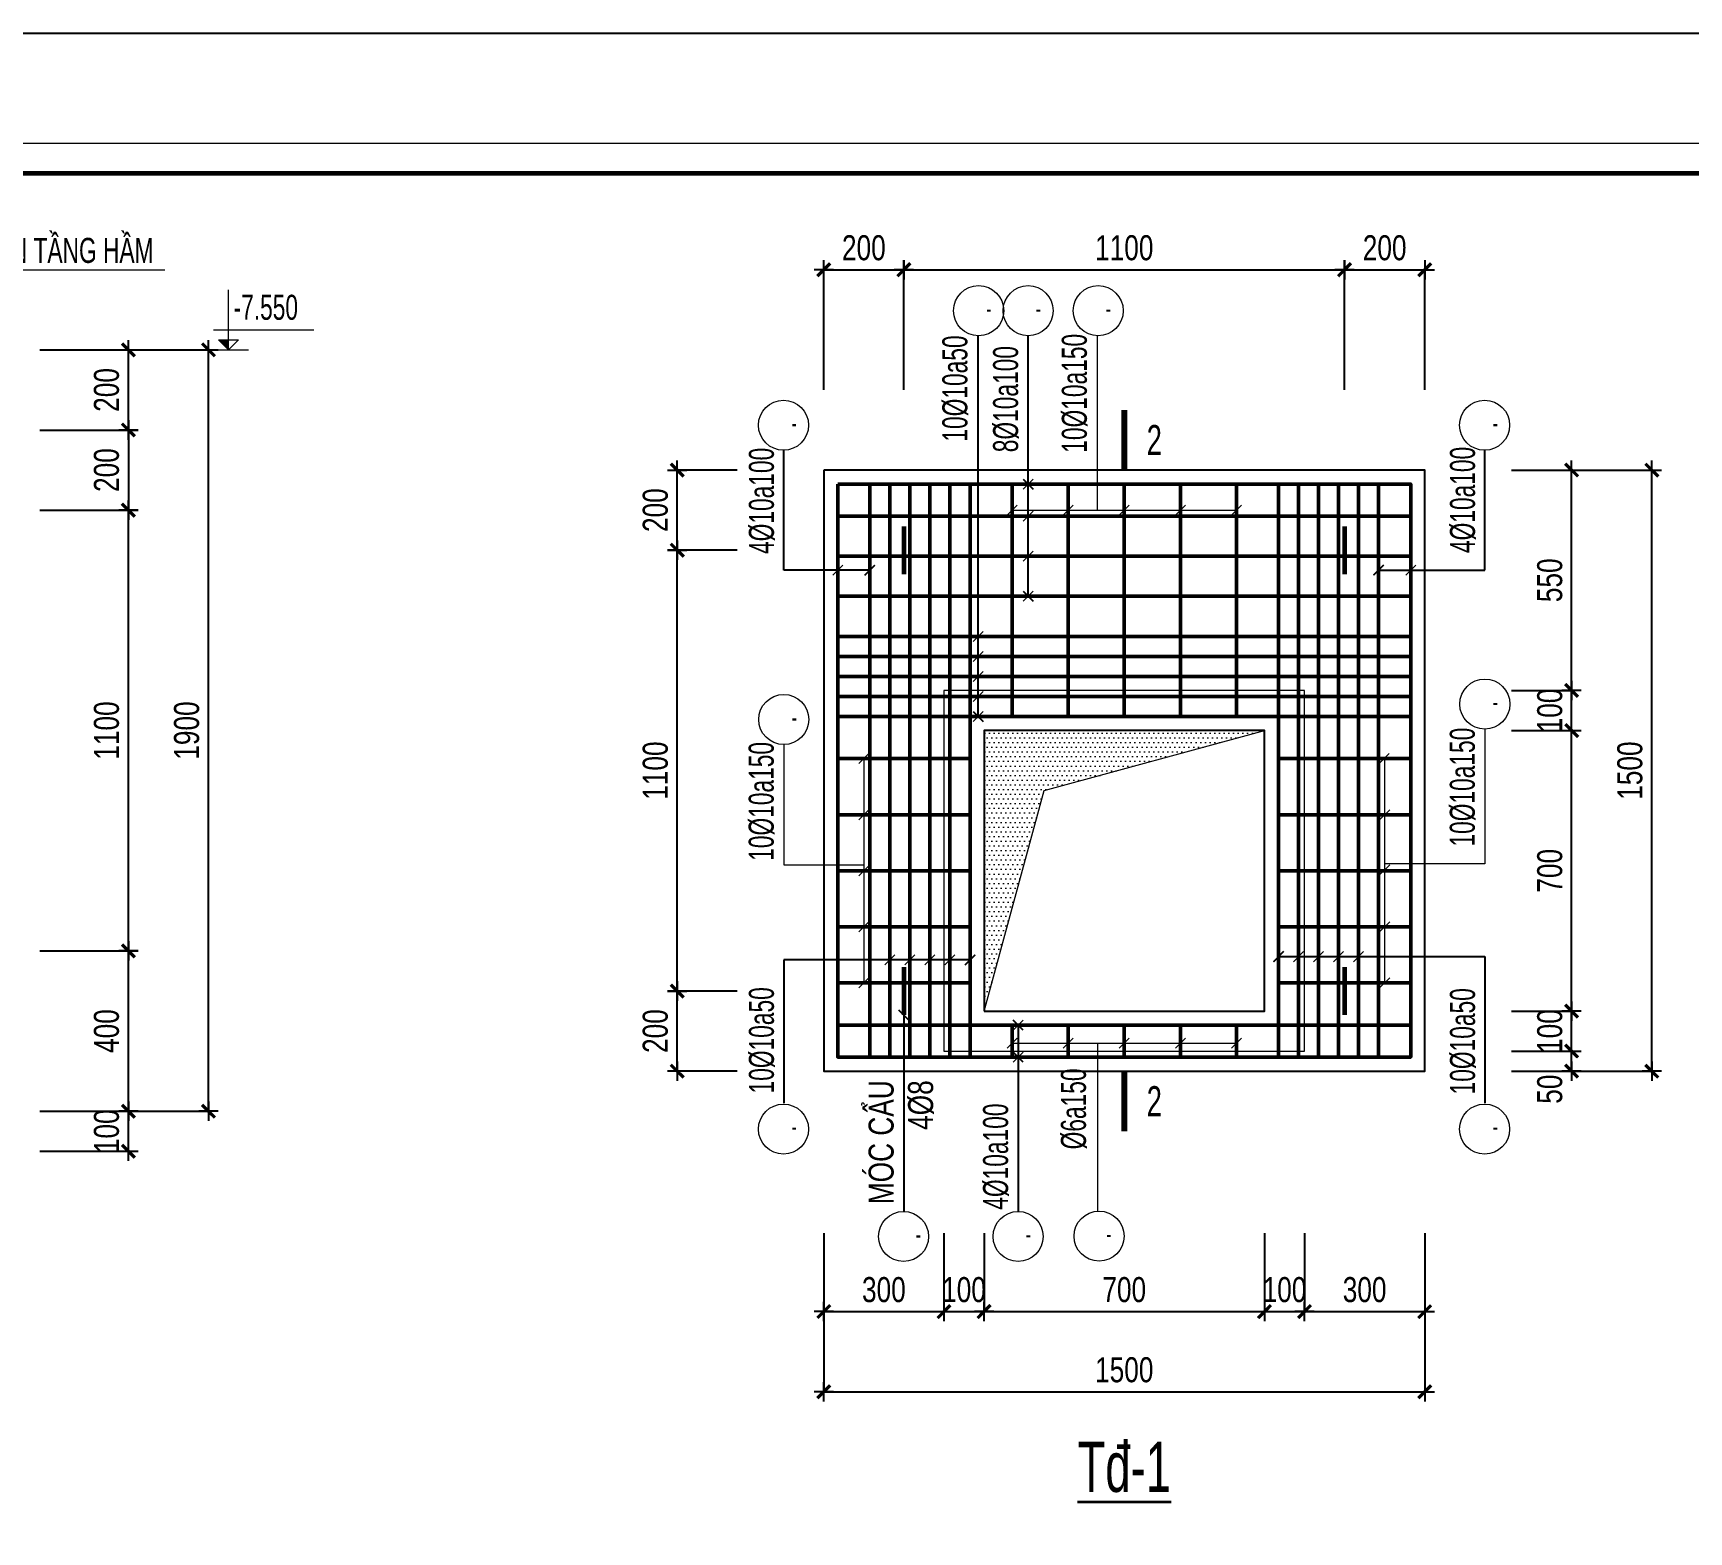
# Model space of a CAD drawing. Header units: millimetres. Extents: x 3482593 to 3503618, y 1118617 to 1133467.
# Drawn here: x 3491840 to 3495973, y 1129726 to 1133467 of the extents above; entities that cross this region are included whole.
import ezdxf
from ezdxf.enums import TextEntityAlignment as Align

# ---------------------------------------------------------------- set-up
doc = ezdxf.new("R2010")
doc.units = ezdxf.units.MM
doc.header["$LTSCALE"] = 150
doc.header["$MEASUREMENT"] = 0
doc.header["$PDMODE"] = 98
doc.layers.get('0').update_dxf_attribs({"linetype": 'CONTINUOUS'})
doc.layers.get('DEFPOINTS').update_dxf_attribs({"linetype": 'CONTINUOUS'})
doc.layers.add('02.CDC.DIM', color=1, linetype='CONTINUOUS')
doc.layers.add('06.CDC.TEXT', color=2, linetype='CONTINUOUS')
for name, color, linetype, lineweight in [('CDC-KHUNGTEN', 7, 'CONTINUOUS', 20), ('CDC_02.DIM', 1, 'CONTINUOUS', 18), ('CDC_03.BORDER', 3, 'CONTINUOUS', 25), ('CDC_05.STEEL', 4, 'CONTINUOUS', 50), ('CDC_06.TEXT', 2, 'CONTINUOUS', 18), ('CDC_09.COLUMN', 4, 'CONTINUOUS', 35), ('CDC_10.HATCH', 251, 'CONTINUOUS', 9), ('CDC_11.NOTE', 8, 'CONTINUOUS', 18)]:
    doc.layers.add(name, color=color, linetype=linetype, lineweight=lineweight)
doc.styles.add('1', font='arial.ttf', dxfattribs={"width": 0.75})
doc.styles.add('Arial', font='arial.ttf', dxfattribs={"width": 0.75})
doc.styles.add('romans', font='arial.ttf', dxfattribs={"width": 0.65})
doc.dimstyles.new('Dimchuan new', dxfattribs={"dimscale": 25, "dimtxt": 2.2, "dimasz": 1, "dimexe": 1, "dimexo": 4, "dimgap": 1, "dimtad": 1, "dimdec": 0, "dimdsep": 46, "dimtxsty": 'Arial', "dimblk": 'OBLIQUE', "dimcen": 1, "dimdle": 1, "dimclrd": 9, "dimclre": 9, "dimclrt": 4, "dimazin": 0, "dimtfac": 1, "dimtdec": 0, "dimtix": 1, "dimtmove": 2, "dimatfit": 3, "dimldrblk": 'OPEN30', "dimfxl": 1, "dimtolj": 1, "dimtzin": 0, "dimarcsym": 0})
doc.dimstyles.new('DX1', dxfattribs={"dimscale": 0.25, "dimtxt": 250, "dimasz": 0.8, "dimexe": 0, "dimexo": 0, "dimgap": 90, "dimtad": 1, "dimdec": 0, "dimzin": 13, "dimdsep": 46, "dimtxsty": '1', "dimblk1": 'CHEO', "dimblk2": 'CHEO', "dimsah": 1, "dimcen": 0, "dimclrd": 256, "dimclre": 256, "dimclrt": 3, "dimadec": 0, "dimazin": 0, "dimtfac": 1, "dimtdec": 0, "dimtix": 1, "dimtmove": 2, "dimatfit": 3, "dimldrblk": 'CHEO', "dimfxl": 1, "dimtolj": 1, "dimtzin": 13, "dimarcsym": 0})

# ---------------------------------------------------------------- blocks, each defined once
blk = doc.blocks.new('CHEO')
at = {"layer": '02.CDC.DIM'}
for points in [[(-121, 0), (121, 0)], [(0, 121), (0, -121)]]:
    blk.add_lwpolyline(points, dxfattribs=at)
at = {"layer": '06.CDC.TEXT', "color": 2, "const_width": 40}
blk.add_lwpolyline([(80, 80), (-80, -81)], dxfattribs=at)
blk = doc.blocks.new('*D70')
at = {"layer": 'CDC_02.DIM', "lineweight": -2, "transparency": 16777216}
for p, q in [((3491856.4, 1130776.2), (3492077.5, 1130776.2)), ((3492077.5, 1130776.4), (3492077.5, 1130776.6)), ((3492077.5, 1130676.2), (3492077.5, 1130776.2)), ((3491856.4, 1130676.2), (3492077.5, 1130676.2)), ((3492077.5, 1130676), (3492077.5, 1130675.8))]:
    blk.add_line(p, q, dxfattribs=at)
at = {"layer": 'DEFPOINTS', "color": 0, "transparency": 16777216}
for p in [(3491856.4, 1130776.2), (3492077.5, 1130776.2), (3491856.4, 1130676.2)]:
    blk.add_point(p, dxfattribs=at)
at = {"layer": 'CDC_02.DIM', "lineweight": -2, "transparency": 16777216, "xscale": 0.2, "yscale": 0.2, "zscale": 0.2}
for p, rotation in [((3492077.5, 1130776.2), 270), ((3492077.5, 1130676.2), 90)]:
    blk.add_blockref('CHEO', p, dxfattribs=dict(at, rotation=rotation))
at = {"layer": 'CDC_02.DIM', "color": 3, "transparency": 16777216, "insert": (3492023.1, 1130726.2), "char_height": 62.5, "attachment_point": 5, "rotation": 90, "style": '1'}
blk.add_mtext('\\A1;100', dxfattribs=at)
blk = doc.blocks.new('*D71')
at = {"layer": 'CDC_02.DIM', "lineweight": -2, "transparency": 16777216}
for p, q in [((3491856.4, 1131176.2), (3492077.5, 1131176.2)), ((3492077.5, 1130776.4), (3492077.5, 1131176)), ((3491856.4, 1130776.2), (3492077.5, 1130776.2))]:
    blk.add_line(p, q, dxfattribs=at)
at = {"layer": 'DEFPOINTS', "color": 0, "transparency": 16777216}
for p in [(3491856.4, 1131176.2), (3492077.5, 1131176.2), (3491856.4, 1130776.2)]:
    blk.add_point(p, dxfattribs=at)
at = {"layer": 'CDC_02.DIM', "lineweight": -2, "transparency": 16777216, "xscale": 0.2, "yscale": 0.2, "zscale": 0.2}
for p, rotation in [((3492077.5, 1131176.2), 90), ((3492077.5, 1130776.2), 270)]:
    blk.add_blockref('CHEO', p, dxfattribs=dict(at, rotation=rotation))
at = {"layer": 'CDC_02.DIM', "color": 3, "transparency": 16777216, "insert": (3492023.1, 1130976.2), "char_height": 62.5, "attachment_point": 5, "rotation": 90, "style": '1'}
blk.add_mtext('\\A1;400', dxfattribs=at)
blk = doc.blocks.new('*D72')
at = {"layer": 'CDC_02.DIM', "lineweight": -2, "transparency": 16777216}
for p, q in [((3491856.4, 1132276.2), (3492077.5, 1132276.2)), ((3492077.5, 1131176.4), (3492077.5, 1132276)), ((3491856.4, 1131176.2), (3492077.5, 1131176.2))]:
    blk.add_line(p, q, dxfattribs=at)
at = {"layer": 'DEFPOINTS', "color": 0, "transparency": 16777216}
for p in [(3491856.4, 1132276.2), (3492077.5, 1132276.2), (3491856.4, 1131176.2)]:
    blk.add_point(p, dxfattribs=at)
at = {"layer": 'CDC_02.DIM', "lineweight": -2, "transparency": 16777216, "xscale": 0.2, "yscale": 0.2, "zscale": 0.2}
for p, rotation in [((3492077.5, 1132276.2), 90), ((3492077.5, 1131176.2), 270)]:
    blk.add_blockref('CHEO', p, dxfattribs=dict(at, rotation=rotation))
at = {"layer": 'CDC_02.DIM', "color": 3, "transparency": 16777216, "insert": (3492023.1, 1131726.2), "char_height": 62.5, "attachment_point": 5, "rotation": 90, "style": '1'}
blk.add_mtext('\\A1;1100', dxfattribs=at)
blk = doc.blocks.new('*D73')
at = {"layer": 'CDC_02.DIM', "lineweight": -2, "transparency": 16777216}
for p, q in [((3491856.4, 1132676.2), (3492077.5, 1132676.2)), ((3492077.5, 1132476.4), (3492077.5, 1132676)), ((3491856.4, 1132476.2), (3492077.5, 1132476.2))]:
    blk.add_line(p, q, dxfattribs=at)
at = {"layer": 'DEFPOINTS', "color": 0, "transparency": 16777216}
for p in [(3491856.4, 1132676.2), (3492077.5, 1132676.2), (3491856.4, 1132476.2)]:
    blk.add_point(p, dxfattribs=at)
at = {"layer": 'CDC_02.DIM', "lineweight": -2, "transparency": 16777216, "xscale": 0.2, "yscale": 0.2, "zscale": 0.2}
for p, rotation in [((3492077.5, 1132676.2), 90), ((3492077.5, 1132476.2), 270)]:
    blk.add_blockref('CHEO', p, dxfattribs=dict(at, rotation=rotation))
at = {"layer": 'CDC_02.DIM', "color": 3, "transparency": 16777216, "insert": (3492023.1, 1132576.2), "char_height": 62.5, "attachment_point": 5, "rotation": 90, "style": '1'}
blk.add_mtext('\\A1;200', dxfattribs=at)
blk = doc.blocks.new('*D74')
at = {"layer": 'CDC_02.DIM', "lineweight": -2, "transparency": 16777216}
for p, q in [((3491856.4, 1132676.2), (3492277.5, 1132676.2)), ((3492277.5, 1130776.4), (3492277.5, 1132676)), ((3491856.4, 1130776.2), (3492277.5, 1130776.2))]:
    blk.add_line(p, q, dxfattribs=at)
at = {"layer": 'DEFPOINTS', "color": 0, "transparency": 16777216}
for p in [(3491856.4, 1132676.2), (3492277.5, 1132676.2), (3491856.4, 1130776.2)]:
    blk.add_point(p, dxfattribs=at)
at = {"layer": 'CDC_02.DIM', "lineweight": -2, "transparency": 16777216, "xscale": 0.2, "yscale": 0.2, "zscale": 0.2}
for p, rotation in [((3492277.5, 1132676.2), 90), ((3492277.5, 1130776.2), 270)]:
    blk.add_blockref('CHEO', p, dxfattribs=dict(at, rotation=rotation))
at = {"layer": 'CDC_02.DIM', "color": 3, "transparency": 16777216, "insert": (3492223.1, 1131726.2), "char_height": 62.5, "attachment_point": 5, "rotation": 90, "style": '1'}
blk.add_mtext('\\A1;1900', dxfattribs=at)
blk = doc.blocks.new('A$C160E078A')
at = {"layer": 'CDC_11.NOTE', "ltscale": 3}
blk.add_hatch(color=256, dxfattribs=at).paths.add_polyline_path([(2, 1), (1, 1), (2, 0)])
for p, q in [((2, 0), (2, 6)), ((0.5, 2), (10.5, 2)), ((0, 0), (4, 0)), ((1, 1), (3, 1)), ((2, 0), (1, 1)), ((2, 0), (3, 1))]:
    blk.add_line(p, q, dxfattribs=at)
blk = doc.blocks.new('_Oblique')
at = {"color": 0, "linetype": 'ByBlock', "lineweight": -2}
blk.add_line((-0.5, -0.5), (0.5, 0.5), dxfattribs=at)
blk = doc.blocks.new('Oblique')
at = {"color": 0, "linetype": 'ByBlock', "lineweight": -2}
blk.add_line((-0.5, -0.5), (0.5, 0.5), dxfattribs=at)
blk = doc.blocks.new('*D87')
at = {"layer": 'CDC_02.DIM', "lineweight": -2, "transparency": 16777216}
for p, q in [((3493813.3, 1130472), (3493813.3, 1130276.2)), ((3494113.3, 1130472), (3494113.3, 1130276.2)), ((3493813.5, 1130276.2), (3494113.1, 1130276.2))]:
    blk.add_line(p, q, dxfattribs=at)
at = {"layer": 'DEFPOINTS', "color": 0, "transparency": 16777216}
for p in [(3493813.3, 1130472), (3494113.3, 1130472), (3494113.3, 1130276.2)]:
    blk.add_point(p, dxfattribs=at)
at = {"layer": 'CDC_02.DIM', "lineweight": -2, "transparency": 16777216, "xscale": 0.2, "yscale": 0.2, "zscale": 0.2, "rotation": 180}
blk.add_blockref('CHEO', (3493813.3, 1130276.2), dxfattribs=at)
at = {"layer": 'CDC_02.DIM', "lineweight": -2, "transparency": 16777216, "xscale": 0.2, "yscale": 0.2, "zscale": 0.2}
blk.add_blockref('CHEO', (3494113.3, 1130276.2), dxfattribs=at)
at = {"layer": 'CDC_02.DIM', "color": 3, "transparency": 16777216, "insert": (3493963.3, 1130330.6), "char_height": 62.5, "attachment_point": 5, "style": '1'}
blk.add_mtext('\\A1;300', dxfattribs=at)
blk = doc.blocks.new('*D88')
at = {"layer": 'CDC_02.DIM', "lineweight": -2, "transparency": 16777216}
for p, q in [((3494113.3, 1130472), (3494113.3, 1130276.2)), ((3494213.3, 1130472), (3494213.3, 1130276.2)), ((3494113.1, 1130276.2), (3494112.9, 1130276.2)), ((3494113.3, 1130276.2), (3494213.3, 1130276.2)), ((3494213.5, 1130276.2), (3494213.7, 1130276.2))]:
    blk.add_line(p, q, dxfattribs=at)
at = {"layer": 'DEFPOINTS', "color": 0, "transparency": 16777216}
for p in [(3494113.3, 1130472), (3494213.3, 1130472), (3494213.3, 1130276.2)]:
    blk.add_point(p, dxfattribs=at)
at = {"layer": 'CDC_02.DIM', "lineweight": -2, "transparency": 16777216, "xscale": 0.2, "yscale": 0.2, "zscale": 0.2}
blk.add_blockref('CHEO', (3494113.3, 1130276.2), dxfattribs=at)
at = {"layer": 'CDC_02.DIM', "lineweight": -2, "transparency": 16777216, "xscale": 0.2, "yscale": 0.2, "zscale": 0.2, "rotation": 180}
blk.add_blockref('CHEO', (3494213.3, 1130276.2), dxfattribs=at)
at = {"layer": 'CDC_02.DIM', "color": 3, "transparency": 16777216, "insert": (3494163.3, 1130330.6), "char_height": 62.5, "attachment_point": 5, "style": '1'}
blk.add_mtext('\\A1;100', dxfattribs=at)
blk = doc.blocks.new('*D89')
at = {"layer": 'CDC_02.DIM', "lineweight": -2, "transparency": 16777216}
for p, q in [((3494213.3, 1130472), (3494213.3, 1130276.2)), ((3494913.3, 1130472), (3494913.3, 1130276.2)), ((3494213.5, 1130276.2), (3494913.1, 1130276.2))]:
    blk.add_line(p, q, dxfattribs=at)
at = {"layer": 'DEFPOINTS', "color": 0, "transparency": 16777216}
for p in [(3494213.3, 1130472), (3494913.3, 1130472), (3494913.3, 1130276.2)]:
    blk.add_point(p, dxfattribs=at)
at = {"layer": 'CDC_02.DIM', "lineweight": -2, "transparency": 16777216, "xscale": 0.2, "yscale": 0.2, "zscale": 0.2, "rotation": 180}
blk.add_blockref('CHEO', (3494213.3, 1130276.2), dxfattribs=at)
at = {"layer": 'CDC_02.DIM', "lineweight": -2, "transparency": 16777216, "xscale": 0.2, "yscale": 0.2, "zscale": 0.2}
blk.add_blockref('CHEO', (3494913.3, 1130276.2), dxfattribs=at)
at = {"layer": 'CDC_02.DIM', "color": 3, "transparency": 16777216, "insert": (3494563.3, 1130330.6), "char_height": 62.5, "attachment_point": 5, "style": '1'}
blk.add_mtext('\\A1;700', dxfattribs=at)
blk = doc.blocks.new('*D90')
at = {"layer": 'CDC_02.DIM', "lineweight": -2, "transparency": 16777216}
for p, q in [((3494913.3, 1130472), (3494913.3, 1130276.2)), ((3495013.3, 1130472), (3495013.3, 1130276.2)), ((3494913.1, 1130276.2), (3494912.9, 1130276.2)), ((3494913.3, 1130276.2), (3495013.3, 1130276.2)), ((3495013.5, 1130276.2), (3495013.7, 1130276.2))]:
    blk.add_line(p, q, dxfattribs=at)
at = {"layer": 'DEFPOINTS', "color": 0, "transparency": 16777216}
for p in [(3494913.3, 1130472), (3495013.3, 1130472), (3495013.3, 1130276.2)]:
    blk.add_point(p, dxfattribs=at)
at = {"layer": 'CDC_02.DIM', "lineweight": -2, "transparency": 16777216, "xscale": 0.2, "yscale": 0.2, "zscale": 0.2}
blk.add_blockref('CHEO', (3494913.3, 1130276.2), dxfattribs=at)
at = {"layer": 'CDC_02.DIM', "lineweight": -2, "transparency": 16777216, "xscale": 0.2, "yscale": 0.2, "zscale": 0.2, "rotation": 180}
blk.add_blockref('CHEO', (3495013.3, 1130276.2), dxfattribs=at)
at = {"layer": 'CDC_02.DIM', "color": 3, "transparency": 16777216, "insert": (3494963.3, 1130330.6), "char_height": 62.5, "attachment_point": 5, "style": '1'}
blk.add_mtext('\\A1;100', dxfattribs=at)
blk = doc.blocks.new('*D91')
at = {"layer": 'CDC_02.DIM', "lineweight": -2, "transparency": 16777216}
for p, q in [((3495013.3, 1130472), (3495013.3, 1130276.2)), ((3495313.3, 1130472), (3495313.3, 1130276.2)), ((3495013.5, 1130276.2), (3495313.1, 1130276.2))]:
    blk.add_line(p, q, dxfattribs=at)
at = {"layer": 'DEFPOINTS', "color": 0, "transparency": 16777216}
for p in [(3495013.3, 1130472), (3495313.3, 1130472), (3495313.3, 1130276.2)]:
    blk.add_point(p, dxfattribs=at)
at = {"layer": 'CDC_02.DIM', "lineweight": -2, "transparency": 16777216, "xscale": 0.2, "yscale": 0.2, "zscale": 0.2, "rotation": 180}
blk.add_blockref('CHEO', (3495013.3, 1130276.2), dxfattribs=at)
at = {"layer": 'CDC_02.DIM', "lineweight": -2, "transparency": 16777216, "xscale": 0.2, "yscale": 0.2, "zscale": 0.2}
blk.add_blockref('CHEO', (3495313.3, 1130276.2), dxfattribs=at)
at = {"layer": 'CDC_02.DIM', "color": 3, "transparency": 16777216, "insert": (3495163.3, 1130330.6), "char_height": 62.5, "attachment_point": 5, "style": '1'}
blk.add_mtext('\\A1;300', dxfattribs=at)
blk = doc.blocks.new('*D92')
at = {"layer": 'CDC_02.DIM', "lineweight": -2, "transparency": 16777216}
for p, q in [((3493813.3, 1130472), (3493813.3, 1130076.2)), ((3495313.3, 1130472), (3495313.3, 1130076.2)), ((3493813.5, 1130076.2), (3495313.1, 1130076.2))]:
    blk.add_line(p, q, dxfattribs=at)
at = {"layer": 'DEFPOINTS', "color": 0, "transparency": 16777216}
for p in [(3493813.3, 1130472), (3495313.3, 1130472), (3495313.3, 1130076.2)]:
    blk.add_point(p, dxfattribs=at)
at = {"layer": 'CDC_02.DIM', "lineweight": -2, "transparency": 16777216, "xscale": 0.2, "yscale": 0.2, "zscale": 0.2, "rotation": 180}
blk.add_blockref('CHEO', (3493813.3, 1130076.2), dxfattribs=at)
at = {"layer": 'CDC_02.DIM', "lineweight": -2, "transparency": 16777216, "xscale": 0.2, "yscale": 0.2, "zscale": 0.2}
blk.add_blockref('CHEO', (3495313.3, 1130076.2), dxfattribs=at)
at = {"layer": 'CDC_02.DIM', "color": 3, "transparency": 16777216, "insert": (3494563.3, 1130130.6), "char_height": 62.5, "attachment_point": 5, "style": '1'}
blk.add_mtext('\\A1;1500', dxfattribs=at)
blk = doc.blocks.new('*D93')
at = {"layer": 'CDC_02.DIM', "lineweight": -2, "transparency": 16777216}
for p, q in [((3493813.3, 1132576.2), (3493813.3, 1132876.2)), ((3493813.5, 1132876.2), (3494013.1, 1132876.2)), ((3494013.3, 1132576.2), (3494013.3, 1132876.2))]:
    blk.add_line(p, q, dxfattribs=at)
at = {"layer": 'DEFPOINTS', "color": 0, "transparency": 16777216}
for p in [(3494013.3, 1132876.2), (3493813.3, 1132576.2), (3494013.3, 1132576.2)]:
    blk.add_point(p, dxfattribs=at)
at = {"layer": 'CDC_02.DIM', "lineweight": -2, "transparency": 16777216, "xscale": 0.2, "yscale": 0.2, "zscale": 0.2, "rotation": 180}
blk.add_blockref('CHEO', (3493813.3, 1132876.2), dxfattribs=at)
at = {"layer": 'CDC_02.DIM', "lineweight": -2, "transparency": 16777216, "xscale": 0.2, "yscale": 0.2, "zscale": 0.2}
blk.add_blockref('CHEO', (3494013.3, 1132876.2), dxfattribs=at)
at = {"layer": 'CDC_02.DIM', "color": 3, "transparency": 16777216, "insert": (3493913.3, 1132930.6), "char_height": 62.5, "attachment_point": 5, "style": '1'}
blk.add_mtext('\\A1;200', dxfattribs=at)
blk = doc.blocks.new('*D94')
at = {"layer": 'CDC_02.DIM', "lineweight": -2, "transparency": 16777216}
for p, q in [((3494013.3, 1132576.2), (3494013.3, 1132876.2)), ((3494013.5, 1132876.2), (3495113.1, 1132876.2)), ((3495113.3, 1132576.2), (3495113.3, 1132876.2))]:
    blk.add_line(p, q, dxfattribs=at)
at = {"layer": 'DEFPOINTS', "color": 0, "transparency": 16777216}
for p in [(3495113.3, 1132876.2), (3494013.3, 1132576.2), (3495113.3, 1132576.2)]:
    blk.add_point(p, dxfattribs=at)
at = {"layer": 'CDC_02.DIM', "lineweight": -2, "transparency": 16777216, "xscale": 0.2, "yscale": 0.2, "zscale": 0.2, "rotation": 180}
blk.add_blockref('CHEO', (3494013.3, 1132876.2), dxfattribs=at)
at = {"layer": 'CDC_02.DIM', "lineweight": -2, "transparency": 16777216, "xscale": 0.2, "yscale": 0.2, "zscale": 0.2}
blk.add_blockref('CHEO', (3495113.3, 1132876.2), dxfattribs=at)
at = {"layer": 'CDC_02.DIM', "color": 3, "transparency": 16777216, "insert": (3494563.3, 1132930.6), "char_height": 62.5, "attachment_point": 5, "style": '1'}
blk.add_mtext('\\A1;1100', dxfattribs=at)
blk = doc.blocks.new('*D95')
at = {"layer": 'CDC_02.DIM', "lineweight": -2, "transparency": 16777216}
for p, q in [((3495113.3, 1132576.2), (3495113.3, 1132876.2)), ((3495113.5, 1132876.2), (3495313.1, 1132876.2)), ((3495313.3, 1132576.2), (3495313.3, 1132876.2))]:
    blk.add_line(p, q, dxfattribs=at)
at = {"layer": 'DEFPOINTS', "color": 0, "transparency": 16777216}
for p in [(3495313.3, 1132876.2), (3495113.3, 1132576.2), (3495313.3, 1132576.2)]:
    blk.add_point(p, dxfattribs=at)
at = {"layer": 'CDC_02.DIM', "lineweight": -2, "transparency": 16777216, "xscale": 0.2, "yscale": 0.2, "zscale": 0.2, "rotation": 180}
blk.add_blockref('CHEO', (3495113.3, 1132876.2), dxfattribs=at)
at = {"layer": 'CDC_02.DIM', "lineweight": -2, "transparency": 16777216, "xscale": 0.2, "yscale": 0.2, "zscale": 0.2}
blk.add_blockref('CHEO', (3495313.3, 1132876.2), dxfattribs=at)
at = {"layer": 'CDC_02.DIM', "color": 3, "transparency": 16777216, "insert": (3495213.3, 1132930.6), "char_height": 62.5, "attachment_point": 5, "style": '1'}
blk.add_mtext('\\A1;200', dxfattribs=at)
blk = doc.blocks.new('*D96')
at = {"layer": 'CDC_02.DIM', "lineweight": -2, "transparency": 16777216}
for p, q in [((3495530, 1130926.2), (3495680, 1130926.2)), ((3495680, 1130876.4), (3495680, 1130926)), ((3495530, 1130876.2), (3495680, 1130876.2))]:
    blk.add_line(p, q, dxfattribs=at)
at = {"layer": 'DEFPOINTS', "color": 0, "transparency": 16777216}
for p in [(3495530, 1130926.2), (3495680, 1130926.2), (3495530, 1130876.2)]:
    blk.add_point(p, dxfattribs=at)
at = {"layer": 'CDC_02.DIM', "lineweight": -2, "transparency": 16777216, "xscale": 0.2, "yscale": 0.2, "zscale": 0.2}
for p, rotation in [((3495680, 1130926.2), 90), ((3495680, 1130876.2), 270)]:
    blk.add_blockref('CHEO', p, dxfattribs=dict(at, rotation=rotation))
at = {"layer": 'CDC_02.DIM', "color": 3, "transparency": 16777216, "insert": (3495625.6, 1130831.2), "char_height": 62.5, "attachment_point": 5, "rotation": 90, "style": '1'}
blk.add_mtext('\\A1;50', dxfattribs=at)
blk = doc.blocks.new('*D97')
at = {"layer": 'CDC_02.DIM', "lineweight": -2, "transparency": 16777216}
for p, q in [((3495530, 1131026.2), (3495680, 1131026.2)), ((3495680, 1131026.4), (3495680, 1131026.6)), ((3495680, 1130926.2), (3495680, 1131026.2)), ((3495530, 1130926.2), (3495680, 1130926.2)), ((3495680, 1130926), (3495680, 1130925.8))]:
    blk.add_line(p, q, dxfattribs=at)
at = {"layer": 'DEFPOINTS', "color": 0, "transparency": 16777216}
for p in [(3495530, 1131026.2), (3495680, 1131026.2), (3495530, 1130926.2)]:
    blk.add_point(p, dxfattribs=at)
at = {"layer": 'CDC_02.DIM', "lineweight": -2, "transparency": 16777216, "xscale": 0.2, "yscale": 0.2, "zscale": 0.2}
for p, rotation in [((3495680, 1131026.2), 270), ((3495680, 1130926.2), 90)]:
    blk.add_blockref('CHEO', p, dxfattribs=dict(at, rotation=rotation))
at = {"layer": 'CDC_02.DIM', "color": 3, "transparency": 16777216, "insert": (3495625.6, 1130976.2), "char_height": 62.5, "attachment_point": 5, "rotation": 90, "style": '1'}
blk.add_mtext('\\A1;100', dxfattribs=at)
blk = doc.blocks.new('*D98')
at = {"layer": 'CDC_02.DIM', "lineweight": -2, "transparency": 16777216}
for p, q in [((3495530, 1131726.2), (3495680, 1131726.2)), ((3495680, 1131026.4), (3495680, 1131726)), ((3495530, 1131026.2), (3495680, 1131026.2))]:
    blk.add_line(p, q, dxfattribs=at)
at = {"layer": 'DEFPOINTS', "color": 0, "transparency": 16777216}
for p in [(3495530, 1131726.2), (3495680, 1131726.2), (3495530, 1131026.2)]:
    blk.add_point(p, dxfattribs=at)
at = {"layer": 'CDC_02.DIM', "lineweight": -2, "transparency": 16777216, "xscale": 0.2, "yscale": 0.2, "zscale": 0.2}
for p, rotation in [((3495680, 1131726.2), 90), ((3495680, 1131026.2), 270)]:
    blk.add_blockref('CHEO', p, dxfattribs=dict(at, rotation=rotation))
at = {"layer": 'CDC_02.DIM', "color": 3, "transparency": 16777216, "insert": (3495625.6, 1131376.2), "char_height": 62.5, "attachment_point": 5, "rotation": 90, "style": '1'}
blk.add_mtext('\\A1;700', dxfattribs=at)
blk = doc.blocks.new('*D99')
at = {"layer": 'CDC_02.DIM', "lineweight": -2, "transparency": 16777216}
for p, q in [((3495530, 1131826.2), (3495680, 1131826.2)), ((3495680, 1131826.4), (3495680, 1131826.6)), ((3495680, 1131726.2), (3495680, 1131826.2)), ((3495530, 1131726.2), (3495680, 1131726.2)), ((3495680, 1131726), (3495680, 1131725.8))]:
    blk.add_line(p, q, dxfattribs=at)
at = {"layer": 'DEFPOINTS', "color": 0, "transparency": 16777216}
for p in [(3495530, 1131826.2), (3495680, 1131826.2), (3495530, 1131726.2)]:
    blk.add_point(p, dxfattribs=at)
at = {"layer": 'CDC_02.DIM', "lineweight": -2, "transparency": 16777216, "xscale": 0.2, "yscale": 0.2, "zscale": 0.2}
for p, rotation in [((3495680, 1131826.2), 270), ((3495680, 1131726.2), 90)]:
    blk.add_blockref('CHEO', p, dxfattribs=dict(at, rotation=rotation))
at = {"layer": 'CDC_02.DIM', "color": 3, "transparency": 16777216, "insert": (3495625.6, 1131776.2), "char_height": 62.5, "attachment_point": 5, "rotation": 90, "style": '1'}
blk.add_mtext('\\A1;100', dxfattribs=at)
blk = doc.blocks.new('*D100')
at = {"layer": 'CDC_02.DIM', "lineweight": -2, "transparency": 16777216}
for p, q in [((3495530, 1132376.2), (3495680, 1132376.2)), ((3495680, 1131826.4), (3495680, 1132376)), ((3495530, 1131826.2), (3495680, 1131826.2))]:
    blk.add_line(p, q, dxfattribs=at)
at = {"layer": 'DEFPOINTS', "color": 0, "transparency": 16777216}
for p in [(3495530, 1132376.2), (3495680, 1132376.2), (3495530, 1131826.2)]:
    blk.add_point(p, dxfattribs=at)
at = {"layer": 'CDC_02.DIM', "lineweight": -2, "transparency": 16777216, "xscale": 0.2, "yscale": 0.2, "zscale": 0.2}
for p, rotation in [((3495680, 1132376.2), 90), ((3495680, 1131826.2), 270)]:
    blk.add_blockref('CHEO', p, dxfattribs=dict(at, rotation=rotation))
at = {"layer": 'CDC_02.DIM', "color": 3, "transparency": 16777216, "insert": (3495625.6, 1132101.2), "char_height": 62.5, "attachment_point": 5, "rotation": 90, "style": '1'}
blk.add_mtext('\\A1;550', dxfattribs=at)
blk = doc.blocks.new('*D101')
at = {"layer": 'CDC_02.DIM', "lineweight": -2, "transparency": 16777216}
for p, q in [((3495530, 1132376.2), (3495880, 1132376.2)), ((3495880, 1130876.4), (3495880, 1132376)), ((3495530, 1130876.2), (3495880, 1130876.2))]:
    blk.add_line(p, q, dxfattribs=at)
at = {"layer": 'DEFPOINTS', "color": 0, "transparency": 16777216}
for p in [(3495530, 1132376.2), (3495880, 1132376.2), (3495530, 1130876.2)]:
    blk.add_point(p, dxfattribs=at)
at = {"layer": 'CDC_02.DIM', "lineweight": -2, "transparency": 16777216, "xscale": 0.2, "yscale": 0.2, "zscale": 0.2}
for p, rotation in [((3495880, 1132376.2), 90), ((3495880, 1130876.2), 270)]:
    blk.add_blockref('CHEO', p, dxfattribs=dict(at, rotation=rotation))
at = {"layer": 'CDC_02.DIM', "color": 3, "transparency": 16777216, "insert": (3495825.6, 1131626.2), "char_height": 62.5, "attachment_point": 5, "rotation": 90, "style": '1'}
blk.add_mtext('\\A1;1500', dxfattribs=at)
blk = doc.blocks.new('*D102')
at = {"layer": 'CDC_02.DIM', "lineweight": -2, "transparency": 16777216}
for p, q in [((3493597.5, 1131076.2), (3493447.5, 1131076.2)), ((3493447.5, 1130876.4), (3493447.5, 1131076)), ((3493597.5, 1130876.2), (3493447.5, 1130876.2))]:
    blk.add_line(p, q, dxfattribs=at)
at = {"layer": 'DEFPOINTS', "color": 0, "transparency": 16777216}
for p in [(3493447.5, 1131076.2), (3493597.5, 1131076.2), (3493597.5, 1130876.2)]:
    blk.add_point(p, dxfattribs=at)
at = {"layer": 'CDC_02.DIM', "lineweight": -2, "transparency": 16777216, "xscale": 0.2, "yscale": 0.2, "zscale": 0.2}
for p, rotation in [((3493447.5, 1131076.2), 90), ((3493447.5, 1130876.2), 270)]:
    blk.add_blockref('CHEO', p, dxfattribs=dict(at, rotation=rotation))
at = {"layer": 'CDC_02.DIM', "color": 3, "transparency": 16777216, "insert": (3493393, 1130976.2), "char_height": 62.5, "attachment_point": 5, "rotation": 90, "style": '1'}
blk.add_mtext('\\A1;200', dxfattribs=at)
blk = doc.blocks.new('*D103')
at = {"layer": 'CDC_02.DIM', "lineweight": -2, "transparency": 16777216}
for p, q in [((3493597.5, 1132176.2), (3493447.5, 1132176.2)), ((3493447.5, 1131076.4), (3493447.5, 1132176)), ((3493597.5, 1131076.2), (3493447.5, 1131076.2))]:
    blk.add_line(p, q, dxfattribs=at)
at = {"layer": 'DEFPOINTS', "color": 0, "transparency": 16777216}
for p in [(3493447.5, 1132176.2), (3493597.5, 1132176.2), (3493597.5, 1131076.2)]:
    blk.add_point(p, dxfattribs=at)
at = {"layer": 'CDC_02.DIM', "lineweight": -2, "transparency": 16777216, "xscale": 0.2, "yscale": 0.2, "zscale": 0.2}
for p, rotation in [((3493447.5, 1132176.2), 90), ((3493447.5, 1131076.2), 270)]:
    blk.add_blockref('CHEO', p, dxfattribs=dict(at, rotation=rotation))
at = {"layer": 'CDC_02.DIM', "color": 3, "transparency": 16777216, "insert": (3493393, 1131626.2), "char_height": 62.5, "attachment_point": 5, "rotation": 90, "style": '1'}
blk.add_mtext('\\A1;1100', dxfattribs=at)
blk = doc.blocks.new('*D104')
at = {"layer": 'CDC_02.DIM', "lineweight": -2, "transparency": 16777216}
for p, q in [((3493597.5, 1132376.2), (3493447.5, 1132376.2)), ((3493447.5, 1132176.4), (3493447.5, 1132376)), ((3493597.5, 1132176.2), (3493447.5, 1132176.2))]:
    blk.add_line(p, q, dxfattribs=at)
at = {"layer": 'DEFPOINTS', "color": 0, "transparency": 16777216}
for p in [(3493447.5, 1132376.2), (3493597.5, 1132376.2), (3493597.5, 1132176.2)]:
    blk.add_point(p, dxfattribs=at)
at = {"layer": 'CDC_02.DIM', "lineweight": -2, "transparency": 16777216, "xscale": 0.2, "yscale": 0.2, "zscale": 0.2}
for p, rotation in [((3493447.5, 1132376.2), 90), ((3493447.5, 1132176.2), 270)]:
    blk.add_blockref('CHEO', p, dxfattribs=dict(at, rotation=rotation))
at = {"layer": 'CDC_02.DIM', "color": 3, "transparency": 16777216, "insert": (3493393, 1132276.2), "char_height": 62.5, "attachment_point": 5, "rotation": 90, "style": '1'}
blk.add_mtext('\\A1;200', dxfattribs=at)
blk = doc.blocks.new('*D111')
at = {"layer": 'CDC_02.DIM', "lineweight": -2, "transparency": 16777216}
for p, q in [((3491856.4, 1132476.2), (3492077.5, 1132476.2)), ((3492077.5, 1132476), (3492077.5, 1132276.4)), ((3491856.4, 1132276.2), (3492077.5, 1132276.2))]:
    blk.add_line(p, q, dxfattribs=at)
at = {"layer": 'DEFPOINTS', "color": 0, "transparency": 16777216}
for p in [(3491856.4, 1132476.2), (3491856.4, 1132276.2), (3492077.5, 1132276.2)]:
    blk.add_point(p, dxfattribs=at)
at = {"layer": 'CDC_02.DIM', "lineweight": -2, "transparency": 16777216, "xscale": 0.2, "yscale": 0.2, "zscale": 0.2}
for p, rotation in [((3492077.5, 1132476.2), 90), ((3492077.5, 1132276.2), 270)]:
    blk.add_blockref('CHEO', p, dxfattribs=dict(at, rotation=rotation))
at = {"layer": 'CDC_02.DIM', "color": 3, "transparency": 16777216, "insert": (3492023.1, 1132376.2), "char_height": 62.5, "attachment_point": 5, "rotation": 90, "style": '1'}
blk.add_mtext('\\A1;200', dxfattribs=at)
blk = doc.blocks.new('KHUNG A1')
at = {"layer": 'CDC-KHUNGTEN', "color": 8}
blk.add_lwpolyline([(10368.18, 709.17), (10447.22, 709.17), (10447.22, 1281.17), (9647.22, 1281.17), (9647.22, 709.17), (10368.18, 709.17)], dxfattribs=at)
at = {"layer": 'CDC-KHUNGTEN', "color": 255, "lineweight": 60}
blk.add_lwpolyline([(10366.22, 712.17), (10366.22, 1278.17), (9650.22, 1278.17), (9650.22, 712.17), (10366.22, 712.17)], close=True, dxfattribs=at)
at = {"layer": 'DEFPOINTS', "color": 1, "ltscale": 0.2}
blk.add_lwpolyline([(9617.22, 698.17), (9617.22, 1292.17), (10458.22, 1292.17), (10458.22, 698.17), (9617.22, 698.17)], close=True, dxfattribs=at)

msp = doc.modelspace()

# ---------------------------------------------------------------- hatches: boundary and pattern name
at = {"layer": 'CDC_10.HATCH', "ltscale": 3}
h = msp.add_hatch(dxfattribs=at)
h.set_pattern_fill('DOTS', color=256, scale=187.5, style=0)
h.set_pattern_definition([(0, (-1179784.94, 452899.386), (5.859375, 11.71875), [0, -11.71875])])
h.paths.add_polyline_path([(3494913.3, 1131726.2), (3494213.3, 1131726.2), (3494213.3, 1131026.2), (3494363.3, 1131576.2)])

# ---------------------------------------------------------------- linework, layer by layer
at = {"layer": 'CDC_03.BORDER', "ltscale": 3}
for points in [[(3493813.3, 1132376.2), (3493813.3, 1130876.2), (3495313.3, 1130876.2), (3495313.3, 1132376.2)], [(3494213.3, 1131026.2), (3494913.3, 1131026.2), (3494913.3, 1131726.2), (3494213.3, 1131726.2)]]:
    msp.add_lwpolyline(points, close=True, dxfattribs=at)
at = {"layer": 'CDC_05.STEEL', "ltscale": 3}
for p, q in [((3493928.3, 1130911.2), (3493928.3, 1132341.2)), ((3493978.3, 1130911.2), (3493978.3, 1132341.2)), ((3494028.3, 1130911.2), (3494028.3, 1132341.2)), ((3494078.3, 1130911.2), (3494078.3, 1132341.2)), ((3494128.3, 1130911.2), (3494128.3, 1132341.2)), ((3494178.3, 1130911.2), (3494178.3, 1132341.2)), ((3494283.3, 1131761.2), (3494283.3, 1132341.2)), ((3494423.3, 1131761.2), (3494423.3, 1132341.2)), ((3494563.3, 1131761.2), (3494563.3, 1132341.2)), ((3494703.3, 1131761.2), (3494703.3, 1132341.2)), ((3494843.3, 1131761.2), (3494843.3, 1132341.2)), ((3494948.3, 1130911.2), (3494948.3, 1132341.2)), ((3494998.3, 1130911.2), (3494998.3, 1132341.2)), ((3495048.3, 1130911.2), (3495048.3, 1132341.2)), ((3495098.3, 1130911.2), (3495098.3, 1132341.2)), ((3495148.3, 1130911.2), (3495148.3, 1132341.2)), ((3495198.3, 1130911.2), (3495198.3, 1132341.2)), ((3493848.3, 1132261.2), (3495278.3, 1132261.2)), ((3493848.3, 1132161.2), (3495278.3, 1132161.2)), ((3493848.3, 1132061.2), (3495278.3, 1132061.2)), ((3493848.3, 1131961.2), (3495278.3, 1131961.2)), ((3493848.3, 1131911.2), (3495278.3, 1131911.2)), ((3493848.3, 1131861.2), (3495278.3, 1131861.2)), ((3493848.3, 1131811.2), (3495278.3, 1131811.2)), ((3493848.3, 1131761.2), (3495278.3, 1131761.2)), ((3494178.3, 1131656.2), (3493848.3, 1131656.2)), ((3494948.3, 1131656.2), (3495278.3, 1131656.2)), ((3494178.3, 1131516.2), (3493848.3, 1131516.2)), ((3494948.3, 1131516.2), (3495278.3, 1131516.2)), ((3494178.3, 1131376.2), (3493848.3, 1131376.2)), ((3494948.3, 1131376.2), (3495278.3, 1131376.2)), ((3494178.3, 1131236.2), (3493848.3, 1131236.2)), ((3494948.3, 1131236.2), (3495278.3, 1131236.2)), ((3494178.3, 1131096.2), (3493848.3, 1131096.2)), ((3494948.3, 1131096.2), (3495278.3, 1131096.2)), ((3493848.3, 1130991.2), (3495278.3, 1130991.2)), ((3494283.3, 1130991.2), (3494283.3, 1130911.2)), ((3494423.3, 1130991.2), (3494423.3, 1130911.2)), ((3494563.3, 1130991.2), (3494563.3, 1130911.2)), ((3494703.3, 1130991.2), (3494703.3, 1130911.2)), ((3494843.3, 1130991.2), (3494843.3, 1130911.2))]:
    msp.add_line(p, q, dxfattribs=at)
for points, const_width in [([(3494563.3, 1132526.2), (3494563.3, 1132376.2)], 15), ([(3494013.3, 1132116.2), (3494013.3, 1132236.2)], 12), ([(3495113.3, 1132116.2), (3495113.3, 1132236.2)], 12), ([(3494013.3, 1131016.2), (3494013.3, 1131136.2)], 12), ([(3495113.3, 1131016.2), (3495113.3, 1131136.2)], 12), ([(3494563.3, 1130876.2), (3494563.3, 1130726.2)], 15)]:
    msp.add_lwpolyline(points, dxfattribs=dict(at, const_width=const_width))
msp.add_lwpolyline([(3493848.3, 1132341.2), (3493848.3, 1130911.2), (3495278.3, 1130911.2), (3495278.3, 1132341.2)], close=True, dxfattribs=at)
at = {"layer": 'CDC_10.HATCH', "ltscale": 10}
msp.add_lwpolyline([(3494113.3, 1130926.2), (3495013.3, 1130926.2), (3495013.3, 1131826.2), (3494113.3, 1131826.2)], close=True, dxfattribs=at)
at = {"layer": 'CDC_10.HATCH', "ltscale": 3}
msp.add_lwpolyline([(3494213.3, 1131026.2), (3494363.3, 1131576.2), (3494913.3, 1131726.2)], dxfattribs=at)
at = {"layer": 'CDC_11.NOTE', "ltscale": 3}
for p, q in [((3494496.6, 1132276.2), (3494496.6, 1132711.4)), ((3494283.3, 1132276.2), (3494843.3, 1132276.2)), ((3493913.3, 1131656.2), (3493913.3, 1131096.2)), ((3495213.3, 1131657.3), (3495213.3, 1131096.2)), ((3494283.3, 1130946.2), (3494843.3, 1130946.2)), ((3494496.6, 1130946.2), (3494496.6, 1130527.4))]:
    msp.add_line(p, q, dxfattribs=at)
for points in [[(3491516.6, 1132349), (3491516.6, 1132876.1), (3492168.8, 1132876.1)], [(3495463.3, 1131729.8), (3495463.3, 1131393.4), (3495213.3, 1131393.4)], [(3493713.3, 1131691.2), (3493713.3, 1131391.2), (3493913.3, 1131391.2)]]:
    msp.add_lwpolyline(points, dxfattribs=at)
for centre in [(3494199.8, 1132773.9), (3494323.3, 1132773.9), (3494498.3, 1132773.9), (3493712.8, 1132488.1), (3495462.8, 1132488.1), (3495463.3, 1131792.3), (3493713.3, 1131753.7), (3493712.8, 1130731.6), (3495462.8, 1130731.6), (3494012.5, 1130463.7), (3494298.3, 1130463.7), (3494500.4, 1130464.5)]:
    msp.add_circle(centre, 62.5, dxfattribs=at)

# ---------------------------------------------------------------- block references
at = {"xscale": 25.00000000000055, "yscale": 25.00000000000055, "zscale": 25.00000000000055}
msp.add_blockref('KHUNG A1', (3242162, 1101162.3), dxfattribs=at)
at = {"layer": 'CDC_11.NOTE', "ltscale": 3, "xscale": 25, "yscale": 25, "zscale": 25}
msp.add_blockref('A$C160E078A', (3492277.5, 1132676.2), dxfattribs=at)
at = {"layer": 'CDC_11.NOTE', "ltscale": 3, "xscale": -25, "yscale": 25, "zscale": 25}
for name, p, rotation in [('Oblique', (3494323.3, 1132341.2), 90), ('_Oblique', (3494283.3, 1132276.2), 270), ('Oblique', (3494323.3, 1132261.2), 90), ('_Oblique', (3494423.3, 1132276.2), 270), ('_Oblique', (3494563.3, 1132276.2), 270), ('_Oblique', (3494703.3, 1132276.2), 270), ('_Oblique', (3494843.3, 1132276.2), 270), ('_Oblique', (3493848.3, 1132126.2), 270), ('_Oblique', (3493928.3, 1132126.2), 270), ('Oblique', (3494323.3, 1132161.2), 90), ('_Oblique', (3495198.3, 1132126.2), 270), ('_Oblique', (3495278.3, 1132126.2), 270), ('Oblique', (3494323.3, 1132061.2), 90), ('Oblique', (3494198.3, 1131961.2), 90), ('Oblique', (3494198.3, 1131911.2), 90), ('Oblique', (3494198.3, 1131861.2), 90), ('Oblique', (3494198.3, 1131811.2), 90), ('Oblique', (3494198.3, 1131761.2), 90), ('_Oblique', (3493913.3, 1131656.2), 270), ('_Oblique', (3495212.1, 1131656.2), 270), ('_Oblique', (3493913.3, 1131516.2), 270), ('_Oblique', (3495213.3, 1131516.2), 270), ('_Oblique', (3493913.3, 1131376.2), 270), ('_Oblique', (3495213.3, 1131378.4), 270), ('_Oblique', (3493913.3, 1131236.2), 270), ('_Oblique', (3495213.3, 1131236.2), 270), ('_Oblique', (3493913.3, 1131096.2), 270), ('_Oblique', (3495213.3, 1131096.2), 270), ('_Oblique', (3494298.3, 1130991.2), 270), ('_Oblique', (3494283.3, 1130946.2), 270), ('_Oblique', (3494423.3, 1130946.2), 270), ('_Oblique', (3494563.3, 1130946.2), 270), ('_Oblique', (3494703.3, 1130946.2), 270), ('_Oblique', (3494843.3, 1130946.2), 270), ('_Oblique', (3494298.3, 1130911.2), 270)]:
    msp.add_blockref(name, p, dxfattribs=dict(at, rotation=rotation))
at = {"layer": 'CDC_11.NOTE', "xscale": -25, "yscale": 25, "zscale": 25, "rotation": 270}
for p in [(3493978.3, 1131154), (3494028.3, 1131154), (3494078.3, 1131154), (3494128.3, 1131154), (3494178.3, 1131154), (3494948.3, 1131161.9), (3494998.3, 1131161.9), (3495048.3, 1131161.9), (3495098.3, 1131161.9), (3495148.3, 1131161.9)]:
    msp.add_blockref('Oblique', p, dxfattribs=at)

# ---------------------------------------------------------------- texts
at = {"layer": 'CDC_06.TEXT', "ltscale": 3, "style": 'Arial', "width": 0.65}
for s, p in [('THÉP SÀN TẦNG HẦM', (3491541.2, 1132893.2)), ('-7.550', (3492340, 1132751.2))]:
    msp.add_text(s, height=62.5, dxfattribs=at).set_placement(p)
at = {"layer": 'CDC_06.TEXT', "ltscale": 3}
for style, width, p in [('romans', 0.65, (3494199, 1132773.9)), ('romans', 0.65, (3494322.5, 1132773.9)), ('romans', 0.65, (3494497.4, 1132773.9)), ('romans', 0.65, (3493713, 1132488.4)), ('romans', 0.65, (3495463, 1132488.4)), ('romans', 0.65, (3495463.3, 1131792.3)), ('romans', 0.65, (3493713.3, 1131753.7)), ('romans', 0.65, (3493713, 1130732.6)), ('romans', 0.65, (3495463, 1130732.6)), ('Arial', 0.75, (3494023, 1130463.7)), ('romans', 0.65, (3494297.5, 1130463.9)), ('romans', 0.65, (3494498.5, 1130464.7))]:
    msp.add_text('.', height=62.5, rotation=90, dxfattribs=dict(at, style=style, width=width)).set_placement(p, align=Align.MIDDLE_CENTER)
at = {"layer": 'CDC_06.TEXT', "ltscale": 3, "style": 'romans', "width": 0.65}
for s, p in [('10%%C10a50', (3494171.7, 1132447.2)), ('8%%C10a100', (3494298.3, 1132420.7)), ('10%%C10a150', (3494469.9, 1132419.5)), ('4%%C10a100', (3493688.8, 1132166.8)), ('4%%C10a100', (3495438.8, 1132169.2)), ('10%%C10a150', (3495438.3, 1131436.7)), ('10%%C10a150', (3493688.3, 1131401.1)), ('10%%C10a50', (3493688.8, 1130820.6)), ('10%%C10a50', (3495438.8, 1130818.2)), ('%%C6a150', (3494467.7, 1130681)), ('4%%C10a100', (3494273.3, 1130530.4))]:
    msp.add_text(s, height=62.5, rotation=90, dxfattribs=at).set_placement(p)
at = {"layer": 'CDC_06.TEXT', "ltscale": 3, "style": 'Arial', "width": 0.65}
for p in [(3494638.3, 1132451.2), (3494638.3, 1130801.2)]:
    msp.add_text('2', height=75, dxfattribs=at).set_placement(p, align=Align.MIDDLE_CENTER)
at = {"layer": 'CDC_06.TEXT', "ltscale": 3, "char_height": 62.5, "attachment_point": 9, "rotation": 90, "style": 'Arial'}
for s, insert in [('MÓC CẨU', (3493988.5, 1130853.4)), ('4%%C8', (3494088.5, 1130853.4))]:
    msp.add_mtext(s, dxfattribs=dict(at, insert=insert))
at = {"layer": 'CDC_09.COLUMN', "ltscale": 3, "style": 'Arial', "width": 0.65}
msp.add_text('%%UTđ-1', height=125, dxfattribs=at).set_placement((3494563.3, 1129826.2), align=Align.CENTER)

# ---------------------------------------------------------------- dimensions: what is measured, and where the dimension line sits
at = {"layer": 'CDC_02.DIM'}
for base, p1, p2, picture, middle in [((3494013.3, 1132876.2), (3493813.3, 1132576.2), (3494013.3, 1132576.2), '*D93', (3493913.3, 1132930.6)), ((3495113.3, 1132876.2), (3494013.3, 1132576.2), (3495113.3, 1132576.2), '*D94', (3494563.3, 1132930.6)), ((3495313.3, 1132876.2), (3495113.3, 1132576.2), (3495313.3, 1132576.2), '*D95', (3495213.3, 1132930.6)), ((3494113.3, 1130276.2), (3493813.3, 1130472), (3494113.3, 1130472), '*D87', (3493963.3, 1130330.6)), ((3495313.3, 1130076.2), (3493813.3, 1130472), (3495313.3, 1130472), '*D92', (3494563.3, 1130130.6)), ((3494213.3, 1130276.2), (3494113.3, 1130472), (3494213.3, 1130472), '*D88', (3494163.3, 1130330.6)), ((3494913.3, 1130276.2), (3494213.3, 1130472), (3494913.3, 1130472), '*D89', (3494563.3, 1130330.6)), ((3495013.3, 1130276.2), (3494913.3, 1130472), (3495013.3, 1130472), '*D90', (3494963.3, 1130330.6)), ((3495313.3, 1130276.2), (3495013.3, 1130472), (3495313.3, 1130472), '*D91', (3495163.3, 1130330.6))]:
    dim = msp.add_linear_dim(base=base, p1=p1, p2=p2, dimstyle='DX1', dxfattribs=at)
    dim.commit()
    dim.dimension.update_dxf_attribs({"geometry": picture, "text_midpoint": middle})
for base, p1, p2, angle, picture, middle in [((3492077.5, 1132676.2), (3491856.4, 1132476.2), (3491856.4, 1132676.2), 90, '*D73', (3492023.1, 1132576.2)), ((3492277.5, 1132676.2), (3491856.4, 1130776.2), (3491856.4, 1132676.2), 90, '*D74', (3492223.1, 1131726.2)), ((3492077.5, 1132276.2), (3491856.4, 1132476.2), (3491856.4, 1132276.2), 270, '*D111', (3492023.1, 1132376.2)), ((3493447.5, 1132376.2), (3493597.5, 1132176.2), (3493597.5, 1132376.2), 90, '*D104', (3493393, 1132276.2)), ((3495680, 1132376.2), (3495530, 1131826.2), (3495530, 1132376.2), 90, '*D100', (3495625.6, 1132101.2)), ((3495880, 1132376.2), (3495530, 1130876.2), (3495530, 1132376.2), 90, '*D101', (3495825.6, 1131626.2)), ((3492077.5, 1132276.2), (3491856.4, 1131176.2), (3491856.4, 1132276.2), 90, '*D72', (3492023.1, 1131726.2)), ((3493447.5, 1132176.2), (3493597.5, 1131076.2), (3493597.5, 1132176.2), 90, '*D103', (3493393, 1131626.2)), ((3495680, 1131826.2), (3495530, 1131726.2), (3495530, 1131826.2), 90, '*D99', (3495625.6, 1131776.2)), ((3495680, 1131726.2), (3495530, 1131026.2), (3495530, 1131726.2), 90, '*D98', (3495625.6, 1131376.2)), ((3492077.5, 1131176.2), (3491856.4, 1130776.2), (3491856.4, 1131176.2), 90, '*D71', (3492023.1, 1130976.2)), ((3493447.5, 1131076.2), (3493597.5, 1130876.2), (3493597.5, 1131076.2), 90, '*D102', (3493393, 1130976.2)), ((3495680, 1131026.2), (3495530, 1130926.2), (3495530, 1131026.2), 90, '*D97', (3495625.6, 1130976.2)), ((3492077.5, 1130776.2), (3491856.4, 1130676.2), (3491856.4, 1130776.2), 90, '*D70', (3492023.1, 1130726.2))]:
    dim = msp.add_linear_dim(base=base, p1=p1, p2=p2, angle=angle, dimstyle='DX1', dxfattribs=at)
    dim.commit()
    dim.dimension.update_dxf_attribs({"geometry": picture, "text_midpoint": middle})
dim = msp.add_linear_dim(base=(3495680, 1130926.2), p1=(3495530, 1130876.2), p2=(3495530, 1130926.2), angle=90, dimstyle='DX1', dxfattribs=at)
dim.commit()
dim.dimension.update_dxf_attribs({"geometry": '*D96', "text_midpoint": (3495625.6, 1130831.2), "dimtype": 160})

# ---------------------------------------------------------------- leaders
at = {"layer": 'CDC_11.NOTE', "ltscale": 3}
for points in [[(3494198.3, 1131761.2), (3494198.3, 1132711.4)], [(3494323.3, 1132061.2), (3494323.3, 1132711.4)], [(3494323.3, 1132341.2), (3494323.3, 1132711.4)], [(3493928.3, 1132126.2), (3493713.3, 1132126.2), (3493713.3, 1132426.2)], [(3495198.3, 1132126.2), (3495463.3, 1132126.2), (3495463.3, 1132426.2)], [(3494178.3, 1131154), (3493713.3, 1131154), (3493713.3, 1130796.2)], [(3494948.3, 1131161.9), (3495463.3, 1131161.9), (3495463.3, 1130796.2)], [(3494013.3, 1131016.2), (3494013, 1130526.2)], [(3494298.3, 1130991.2), (3494298.3, 1130526.2)], [(3494298.3, 1130911.2), (3494298.3, 1130526.2)]]:
    msp.add_leader(points, dimstyle='Dimchuan new', override={"dimgap": 1, "dimtad": 0, "dimldrblk": 'Oblique'}, dxfattribs=at)

doc.saveas('drawing.dxf')
